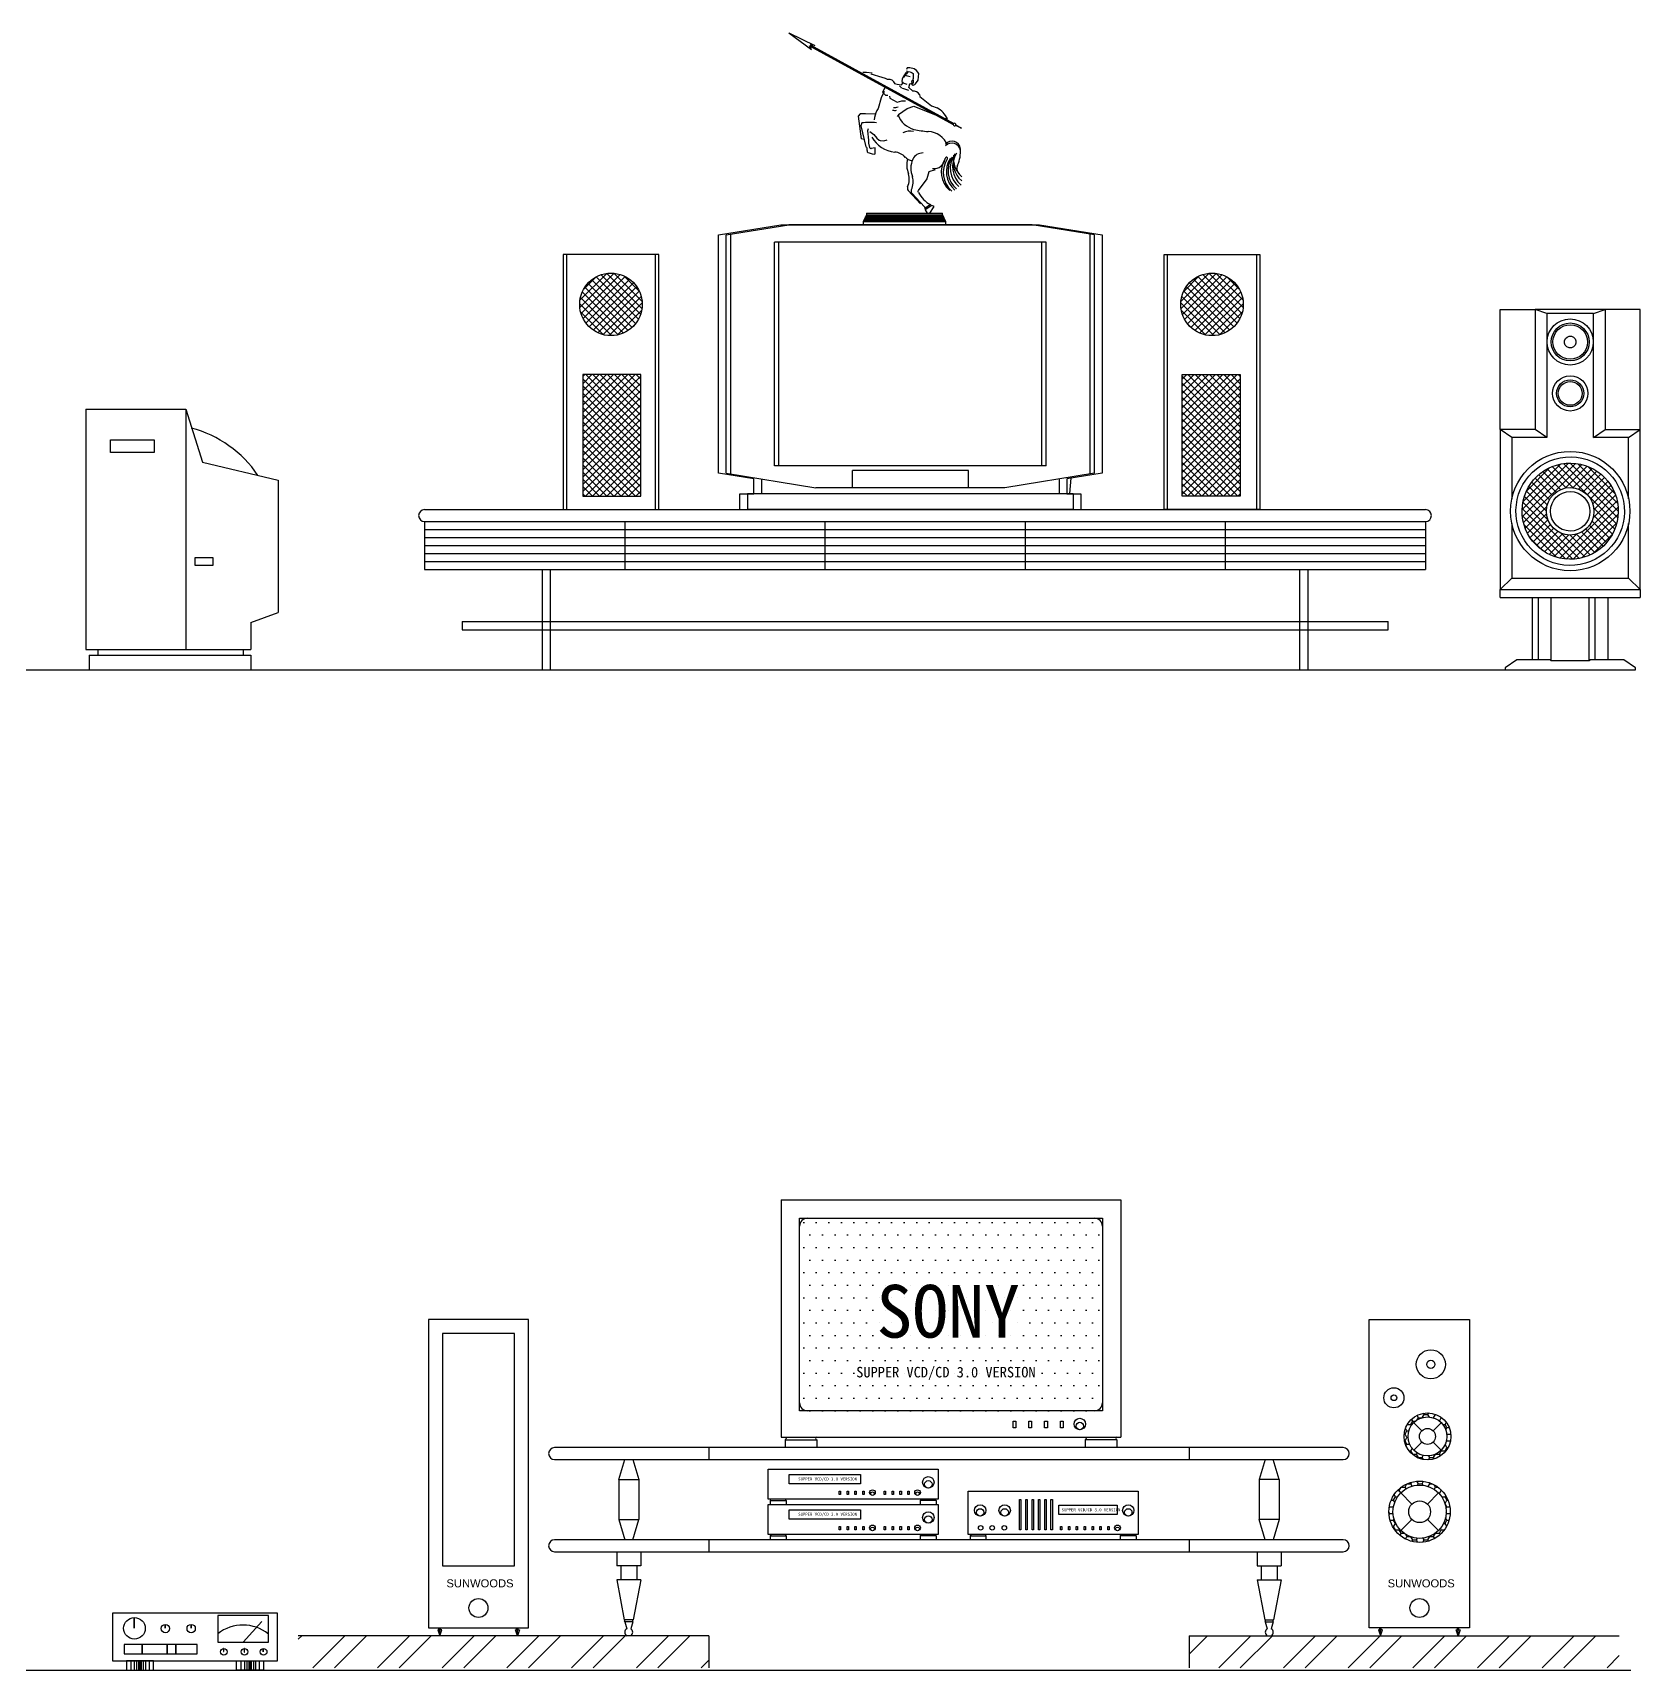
# Model space of a CAD drawing. Header units: millimetres. Extents: x 4513 to 24862, y 3359 to 11488.
# Drawn here: x 20847 to 24862, y 3380 to 7472 of the extents above; entities that cross this region are included whole.
import ezdxf

# ---------------------------------------------------------------- set-up
doc = ezdxf.new("R2010")
doc.units = ezdxf.units.MM
doc.layers.add('dwgmodels.com', color=169, linetype='Continuous')
doc.styles.get("Standard").update_dxf_attribs({"font": 'arial.ttf'})
doc.styles.add('STYLE1', font='SimSun.ttf')

msp = doc.modelspace()

# ---------------------------------------------------------------- hatches: boundary and pattern name
h = msp.add_hatch()
h.set_pattern_fill('ANSI31', color=256, scale=0.32, style=0)
h.set_pattern_definition([(45, (17028.1365, 9655.7101), (-0.71842049, 0.71842049), [])])
h.paths.add_polyline_path([(22929.7, 7016.4), (22921.6, 7000.4), (23127.1, 7000.4), (23119.1, 7016.4)])
h = msp.add_hatch()
h.set_pattern_fill('ANSI37', color=256, scale=4, style=0)
h.set_pattern_definition([(135, (22191.143, 5595.218), (8.98026, 8.98026), []), (45, (22191.143, 5595.218), (8.98026, -8.98026), [])])
edge = h.paths.add_edge_path()
edge.add_arc((22291.2, 6792.9), 78.1, 0, 360)
h.paths.add_polyline_path([(22365.6, 6617.7), (22220.8, 6617.7), (22220.8, 6313.8), (22365.6, 6313.8)])
h = msp.add_hatch()
h.set_pattern_fill('ANSI37', color=256, scale=4, style=0)
h.set_pattern_definition([(45, (23892.806, 5595.218), (-8.98026, 8.98026), []), (135, (23892.806, 5595.218), (-8.98026, -8.98026), [])])
edge = h.paths.add_edge_path()
edge.add_arc((23792.7, 6792.9), 78.1, 0, 360)
h.paths.add_polyline_path([(23718.4, 6617.7), (23863.1, 6617.7), (23863.1, 6313.8), (23718.4, 6313.8)])
h = msp.add_hatch()
h.set_pattern_fill('ANSI37', color=256, scale=4, style=0)
h.set_pattern_definition([(45, (17968.189, 4530.37), (-8.980256, 8.980256), []), (135, (17968.189, 4530.37), (-8.980256, -8.980256), [])])
edge = h.paths.add_edge_path()
edge.add_ellipse((24687.4, 6276.3), major_axis=(-1.9, -120.1), ratio=1, start_angle=0, end_angle=360)
edge = h.paths.add_edge_path(flags=17)
edge.add_ellipse((24687.3, 6275.9), major_axis=(-59.4, 0.5), ratio=1, start_angle=0, end_angle=360)
h = msp.add_hatch()
h.set_pattern_fill('DOTS', color=256, scale=19.760758, style=0)
h.set_pattern_definition([(0, (41955.46, -18432.385), (15.685102, 31.370204), [0, -31.370204])])
h.paths.add_polyline_path([(23518.7, 4489.8, 0.414214), (23498.9, 4509.6), (22782.1, 4509.6, 0.414214), (22762.3, 4489.8), (22762.3, 4048.5, 0.414214), (22782.1, 4028.7), (23498.9, 4028.7, 0.414214), (23518.7, 4048.5)])
h.paths.add_polyline_path([(22895.9, 4101.1), (23380.3, 4101.1), (23380.3, 4149), (22895.9, 4149)], flags=24)
h.paths.add_polyline_path([(22922.4, 4179.3), (23361.2, 4179.3), (23361.2, 4371.4), (22922.4, 4371.4)], flags=24)
h = msp.add_hatch()
h.set_pattern_fill('HONEY,_O', color=256, scale=3)
h.set_pattern_definition([(0, (40653.022, -3693.2985), (14.2875, 8.24889), [9.525, -19.05]), (120, (40653.022, -3693.2985), (-14.2874983, 8.248893), [9.525, -19.05]), (60, (40653.022, -3693.2985), (1.7e-06, 16.497783), [-19.05, 9.525])])
h.paths.add_polyline_path([(24389.4, 3964.5, 1), (24272.2, 3964.5, 1)])
h.paths.add_polyline_path([(24379.4, 3964.5, 1), (24282.2, 3964.5, 1)], flags=16)
h.paths.add_polyline_path([(24350.7, 3964.5, -1), (24310.9, 3964.5, -1)], flags=0)
h.paths.add_polyline_path([(24387.9, 3776.3, 1), (24234.6, 3776.3, 1)])
h.paths.add_polyline_path([(24377.9, 3776.3, 1), (24244.6, 3776.3, 1)], flags=16)
h.paths.add_polyline_path([(24338.5, 3776.3, -1), (24283.9, 3776.3, -1)], flags=0)
h = msp.add_hatch()
h.set_pattern_fill('ANSI32,_O', color=256, scale=12)
h.set_pattern_definition([(45, (40653.02, -3693.3), (-80.8223, 80.8223), []), (45, (40706.9, -3693.3), (-80.8223, 80.8223), [])])
h.paths.add_polyline_path([(21510, 3466.5), (21510, 3386.5), (22535.5, 3386.5), (22535.5, 3466.5)])
h.paths.add_polyline_path([(24810, 3386.5), (24810, 3466.5), (23735.5, 3466.5), (23735.5, 3386.5)])

# ---------------------------------------------------------------- linework, layer by layer
for p, q in [((22735.6, 7471.6), (22792.3, 7430.2)), ((22735.6, 7471.6), (22800.4, 7439.5)), ((22787, 7438.8), (23146.3, 7242)), ((22792.3, 7430.2), (22787, 7438.8)), ((22788.6, 7441.6), (23147.9, 7244.8)), ((22800.4, 7439.5), (22788.6, 7441.6)), ((22929.3, 7372.3), (22920.5, 7372)), ((22943.4, 7370.3), (22929.3, 7372.3)), ((22968.4, 7359.6), (22941.2, 7368.5)), ((23025, 7367), (23022.2, 7363)), ((23026.1, 7367.7), (23025, 7367)), ((23029.3, 7373.4), (23026.1, 7369.5)), ((23026.1, 7369.5), (23026.1, 7367.7)), ((23026.1, 7367.7), (23028.7, 7365.2)), ((23028.7, 7365.2), (23038.8, 7362.2)), ((23031.5, 7383.7), (23029.7, 7379.4)), ((23037.5, 7384.1), (23031.5, 7383.7)), ((23036.5, 7374.5), (23040, 7373.4)), ((23048.2, 7381.6), (23037.5, 7384.1)), ((23040, 7373.4), (23043.6, 7371.2)), ((23043.6, 7371.2), (23046.1, 7369.5)), ((23046.1, 7369.5), (23046.5, 7365.2)), ((23046.5, 7365.2), (23046.5, 7363.8)), ((23054.3, 7377.3), (23048.2, 7381.6)), ((23060, 7369.8), (23054.3, 7377.3)), ((23058.9, 7353.4), (23060, 7369.8)), ((22973.7, 7324.8), (22966.4, 7309.4)), ((22977.1, 7357.4), (22968.4, 7359.6)), ((22976.5, 7336), (22969.3, 7323.4)), ((22982.4, 7354.6), (22977.1, 7357.4)), ((22999.4, 7345.2), (23006.5, 7343.4)), ((23006.3, 7343.2), (23017, 7341.3)), ((23012, 7339), (23016.4, 7334.6)), ((23020.8, 7347), (23015.1, 7340.6)), ((23016.4, 7334.6), (23016, 7333.1)), ((23018.6, 7355.6), (23017.9, 7349.8)), ((23017.9, 7349.8), (23020.8, 7347)), ((23018.3, 7332.3), (23019.4, 7332.9)), ((23022.2, 7363), (23018.6, 7355.6)), ((23019.4, 7332.9), (23034.6, 7327.9)), ((23035.2, 7335.1), (23038.2, 7344.1)), ((23045.4, 7325.3), (23035.2, 7335.1)), ((23038.2, 7344.1), (23043.6, 7345.6)), ((23045.5, 7352.2), (23042.3, 7349.6)), ((23042.3, 7349.6), (23042.9, 7345.4)), ((23042.3, 7343.5), (23045.8, 7341)), ((23042.9, 7345.4), (23043.1, 7343.8)), ((23046.1, 7347), (23044.7, 7343.4)), ((23046.1, 7356.6), (23045.4, 7355.6)), ((23045.4, 7355.6), (23046.1, 7351.3)), ((23045.8, 7341), (23050.4, 7342.7)), ((23046.5, 7360.9), (23046.1, 7356.6)), ((23046.1, 7351.3), (23046.1, 7349.5)), ((23046.1, 7349.5), (23046.1, 7347)), ((23046.5, 7363.8), (23046.5, 7360.9)), ((23050.4, 7342.7), (23051.8, 7343.8)), ((23051.8, 7343.8), (23058.9, 7353.4)), ((22966.4, 7309.4), (22958.3, 7282.1)), ((22969.3, 7323.4), (22976.7, 7315.7)), ((22976.7, 7315.7), (22982.8, 7315.7)), ((22986.8, 7313.6), (22987.8, 7308.6)), ((22987.8, 7308.6), (23006.1, 7298.4)), ((23006.1, 7298.4), (23018.2, 7301.5)), ((23018.2, 7301.5), (23027.3, 7301.5)), ((23031.4, 7282.3), (23047.6, 7288.3)), ((23047.6, 7288.3), (23111.6, 7262.4)), ((23061.6, 7317.2), (23063.1, 7312.2)), ((23063.1, 7312.2), (23087.7, 7292.3)), ((23087.7, 7292.3), (23092, 7289.4)), ((23092, 7289.4), (23105.7, 7284)), ((22913.8, 7269.4), (22908.7, 7263.6)), ((22908.7, 7263.6), (22916.5, 7206.6)), ((22927.4, 7268.9), (22913.8, 7269.4)), ((22917.7, 7246.6), (22915.7, 7238.7)), ((22952.4, 7268.5), (22927.4, 7268.9)), ((22958.3, 7282.1), (22955.3, 7277.6)), ((23009.1, 7266.9), (23005.9, 7262.4)), ((23009.1, 7267.1), (23031.4, 7282.3)), ((23111.6, 7262.4), (23117.7, 7261.5)), ((23119, 7256.8), (23119, 7261.5)), ((23131.9, 7256.8), (23119, 7256.8)), ((22915.7, 7238.7), (22928.2, 7186.2)), ((22916.2, 7207.5), (22923.8, 7205.8)), ((22933.6, 7231.6), (22932.3, 7226.3)), ((22932.3, 7226.3), (22934.2, 7202.9)), ((22934.2, 7202.9), (22934.9, 7195.7)), ((22938.1, 7224.5), (22947.6, 7217.4)), ((22947.6, 7217.4), (22955.5, 7208.3)), ((22955.5, 7208.3), (22961.3, 7203.1)), ((22961.3, 7203.1), (22963.9, 7202.4)), ((22963.9, 7202.4), (22973, 7201.4)), ((22973, 7201.4), (22981.3, 7204.3)), ((23166.5, 7233), (23152.1, 7239.6)), ((23153, 7241.7), (23166.5, 7233)), ((22928.2, 7186.2), (22929.5, 7186.2)), ((22929.5, 7186), (22930.2, 7183.5)), ((22930.2, 7183.5), (22930.2, 7180.8)), ((22930.2, 7180.8), (22930.2, 7178.5)), ((22930.2, 7178.5), (22931.1, 7177.4)), ((22931.1, 7177.4), (22931.1, 7174.2)), ((22931.1, 7174.2), (22932.8, 7172.3)), ((22932.8, 7172.3), (22936.1, 7171.2)), ((22934.9, 7195.7), (22936.8, 7184.6)), ((22936.1, 7171.2), (22943.5, 7169.5)), ((22940, 7181.6), (22936.8, 7185.3)), ((22941.3, 7182.8), (22940, 7181.6)), ((22946.2, 7183.6), (22941.3, 7182.8)), ((22943.5, 7169.5), (22950.2, 7168.3)), ((22951.3, 7184.3), (22946.2, 7183.6)), ((22950.2, 7168.3), (22951.2, 7171)), ((22951.2, 7181.3), (22951.3, 7184.3)), ((22951.2, 7171), (22951.2, 7181.3)), ((23085.2, 7124), (23080.3, 7106.7)), ((23101, 7128.8), (23085.2, 7124)), ((23031.6, 7086.6), (23031.6, 7080.1)), ((23031.6, 7080.1), (23033.6, 7077.1)), ((23041.3, 7079.3), (23041.3, 7072.7)), ((23080.3, 7106.7), (23058.8, 7077.1)), ((23033.6, 7077.1), (23064.8, 7043.9)), ((23041.3, 7072.7), (23043.3, 7069.7)), ((23043.3, 7069.7), (23074.6, 7036.5)), ((23058.7, 7073.3), (23058.7, 7076.9)), ((23089.4, 7042.1), (23075.3, 7032.7)), ((23093, 7039.8), (23076, 7028.9)), ((23086.3, 7040.1), (23089.8, 7037.8)), ((23087.6, 7021.2), (23098.3, 7037.4)), ((23098.3, 7037.4), (23093, 7039.8)), ((22929.7, 7016.4), (22921.6, 7000.4)), ((22921.6, 7000.4), (23127.1, 7000.4)), ((22921.6, 7000.4), (22921.6, 6992.4)), ((22929.7, 7021.2), (23119.1, 7021.2)), ((22929.7, 7021.2), (22929.7, 7016.4)), ((22929.7, 7016.4), (23119.1, 7016.4)), ((23074.6, 7036.5), (23076, 7028.9)), ((23076, 7028.9), (23080.9, 7021.2)), ((23119.1, 7016.4), (23119.1, 7021.2)), ((23119.1, 7016.4), (23127.1, 7000.4)), ((23127.1, 7000.4), (23127.1, 6992.4)), ((22579.4, 6966.8), (22735.4, 6991.9)), ((22579.4, 6371.1), (22579.4, 6966.8)), ((22590.3, 6369.3), (22590.3, 6968.5)), ((23343, 6991.9), (22735.4, 6991.9)), ((22921.6, 6992.4), (23127.1, 6992.4)), ((23499, 6966.8), (23343, 6991.9)), ((23488.1, 6369.3), (23488.1, 6968.5)), ((23499, 6371.1), (23499, 6966.8)), ((23517.9, 6966.8), (23517.9, 6371.1)), ((23378.6, 6948.1), (22699.8, 6948.1)), ((22699.8, 6389.7), (22699.8, 6948.1)), ((22710.7, 6389.7), (22710.7, 6948.1)), ((23367.7, 6389.7), (23367.7, 6948.1)), ((23378.6, 6389.7), (23378.6, 6948.1)), ((22402.8, 6280.2), (22402.8, 6840.9)), ((23681.2, 6280.2), (23681.2, 6840.9)), ((24774.9, 6780.2), (24599.9, 6780.2)), ((24628.9, 6770.2), (24599.9, 6780.2)), ((24745.9, 6770.2), (24774.9, 6780.2)), ((20979.1, 6530.9), (21229.4, 6530.9)), ((20979.1, 6530.9), (20979.1, 5930.3)), ((21229.4, 6530.9), (21229.4, 5930.3)), ((21229.4, 6530.9), (21271.2, 6398.7)), ((24541.5, 6460.2), (24512.5, 6480.2)), ((24512.5, 6480.2), (24512.5, 6080.2)), ((24628.9, 6460.2), (24599.9, 6480.2)), ((24745.9, 6460.2), (24774.9, 6480.2)), ((24833.3, 6460.2), (24862.3, 6480.2)), ((24862.3, 6080.2), (24862.3, 6480.2)), ((21041, 6454.4), (21150, 6454.4)), ((21041, 6422.7), (21041, 6454.4)), ((21150, 6454.4), (21150, 6422.7)), ((21150, 6422.7), (21041, 6422.7)), ((21271.2, 6398.7), (21459.6, 6353.7)), ((23378.6, 6389.7), (22699.8, 6389.7)), ((21459.6, 6353.7), (21459.6, 6023.3)), ((22579.4, 6371.1), (22803.4, 6335)), ((22667.6, 6356.9), (22667.6, 6319.7)), ((23184.2, 6377.7), (22894.2, 6377.7)), ((22894.2, 6333.9), (22894.2, 6377.7)), ((23184.2, 6333.9), (23184.2, 6377.7)), ((23499, 6371.1), (23275, 6335)), ((23410.8, 6356.9), (23410.8, 6319.7)), ((23517.9, 6371.1), (23429.7, 6356.9)), ((23429.7, 6356.9), (23429.7, 6319.7)), ((23437.8, 6320.6), (23440.8, 6358.7)), ((23445.9, 6319.7), (22632.5, 6319.7)), ((22632.5, 6319.7), (22632.5, 6280.2)), ((23275, 6335), (22803.4, 6335)), ((23429.7, 6319.7), (23464.7, 6319.7)), ((23445.9, 6319.7), (23445.9, 6280.2)), ((23464.7, 6319.7), (23464.7, 6280.2)), ((21825.8, 6280.2), (24325.8, 6280.2)), ((23445.9, 6280.2), (22632.5, 6280.2)), ((23445.9, 6280.2), (22632.5, 6280.2)), ((22739.3, 6280.2), (23038.3, 6280.2)), ((23038.3, 6280.2), (22739.3, 6280.2)), ((21825.8, 6250.2), (24325.8, 6250.2)), ((21825.8, 6250.2), (21825.8, 6130.2)), ((21825.8, 6230.2), (24325.8, 6230.2)), ((22325.8, 6250.2), (22325.8, 6130.2)), ((22825.8, 6250.2), (22825.8, 6130.2)), ((23325.8, 6250.2), (23325.8, 6130.2)), ((23825.8, 6250.2), (23825.8, 6130.2)), ((24325.8, 6250.2), (24325.8, 6130.2)), ((21825.8, 6210.2), (24325.8, 6210.2)), ((21825.8, 6190.2), (24325.8, 6190.2)), ((21253, 6160.3), (21296.7, 6160.3)), ((21253, 6140.5), (21253, 6160.3)), ((21296.7, 6140.5), (21253, 6140.5)), ((21296.7, 6160.3), (21296.7, 6140.5)), ((21825.8, 6170.2), (24325.8, 6170.2)), ((21825.8, 6150.2), (24325.8, 6150.2)), ((21825.8, 6130.2), (24325.8, 6130.2)), ((22119.2, 6130.2), (22119.2, 5880.2)), ((22139.2, 6130.2), (22139.2, 5880.2)), ((24012.4, 5880.2), (24012.4, 6130.2)), ((24032.4, 5880.2), (24032.4, 6130.2)), ((24541.5, 6109.2), (24512.5, 6080.2)), ((24833.3, 6109.2), (24862.3, 6080.2)), ((24512.5, 6080.2), (24862.3, 6080.2)), ((24512.5, 6060.2), (24512.5, 6080.2)), ((24512.5, 6060.2), (24862.3, 6060.2)), ((24592.9, 5905.2), (24592.9, 6060.2)), ((24608.5, 5905.2), (24608.5, 6060.2)), ((24640.1, 5902.4), (24640.1, 6060.2)), ((24734.5, 5902.4), (24734.5, 6060.2)), ((24750.1, 5905.2), (24750.1, 6060.2)), ((24781.5, 6060.2), (24781.5, 5905.2)), ((24862.3, 6080.2), (24862.3, 6060.2)), ((21391.9, 5997.7), (21459.6, 6023.3)), ((21391.9, 5997.7), (21391.9, 5930.3)), ((21919.2, 6000.2), (24232.4, 6000.2)), ((21919.2, 6000.2), (21919.2, 5980.2)), ((21919.2, 5980.2), (24232.4, 5980.2)), ((24232.4, 5980.2), (24232.4, 6000.2)), ((20979.1, 5930.3), (21391.9, 5930.3)), ((20987.8, 5916.3), (21391.9, 5916.3)), ((20987.8, 5916.3), (20987.8, 5880.2)), ((21009.7, 5930.3), (21009.7, 5916.3)), ((21372.1, 5930.3), (21372.1, 5916.3)), ((21391.9, 5916.3), (21391.9, 5880.2)), ((20987.8, 5880.2), (21391.9, 5880.2)), ((22716.2, 4555.7), (23564.8, 4555.7)), ((22716.2, 4555.7), (22716.2, 3962.9)), ((23564.8, 4555.7), (23564.8, 3962.9)), ((22085.5, 4256.5), (21835.5, 4256.5)), ((21835.5, 4256.5), (21835.5, 3486.5)), ((22085.5, 3486.5), (22085.5, 4256.5)), ((22050.5, 4221.5), (21870.5, 4221.5)), ((21870.5, 4221.5), (21870.5, 3641.5)), ((22050.5, 3641.5), (22050.5, 4221.5)), ((24296.4, 3998.8), (24316.7, 3978.5)), ((24344.9, 3978.5), (24365.1, 3998.8)), ((22535.5, 3936.5), (22535.5, 3906.5)), ((22716.2, 3962.9), (23564.8, 3962.9)), ((22726.2, 3956.3), (22805.2, 3956.3)), ((22726.2, 3956.3), (22760.8, 3956.3)), ((23554.8, 3956.3), (23475.7, 3956.3)), ((23735.5, 3936.5), (23735.5, 3906.5)), ((24296.4, 3930.1), (24316.7, 3950.4)), ((24344.9, 3950.4), (24365.1, 3930.1)), ((22310.5, 3856.5), (22310.5, 3756.5)), ((22310.5, 3856.5), (22360.5, 3856.5)), ((22360.5, 3856.5), (22360.5, 3756.5)), ((23960.5, 3856.5), (23910.5, 3856.5)), ((23910.5, 3856.5), (23910.5, 3756.5)), ((23960.5, 3856.5), (23960.5, 3756.5)), ((24264.1, 3823.4), (24291.9, 3795.6)), ((24330.5, 3795.6), (24358.3, 3823.4)), ((22689, 3804.4), (22728.5, 3804.4)), ((22689, 3804.4), (22706.3, 3804.4)), ((23103.3, 3804.4), (23063.7, 3804.4)), ((22310.5, 3756.5), (22360.5, 3756.5)), ((23960.5, 3756.5), (23910.5, 3756.5)), ((24264.1, 3729.2), (24291.9, 3757)), ((24330.5, 3757), (24358.3, 3729.2)), ((22535.5, 3706.5), (22535.5, 3676.5)), ((22689, 3716.4), (22728.5, 3716.4)), ((22689, 3716.4), (22706.3, 3716.4)), ((23103.3, 3716.4), (23063.7, 3716.4)), ((23188.5, 3716.4), (23228, 3716.4)), ((23188.5, 3716.4), (23205.8, 3716.4)), ((23602.8, 3716.4), (23563.2, 3716.4)), ((23735.5, 3706.5), (23735.5, 3676.5)), ((21870.5, 3641.5), (22050.5, 3641.5)), ((22305.5, 3676.5), (22305.5, 3641.5)), ((22365.5, 3641.5), (22305.5, 3641.5)), ((22315.5, 3641.5), (22315.5, 3606.5)), ((22355.5, 3641.5), (22355.5, 3606.5)), ((22365.5, 3676.5), (22365.5, 3641.5)), ((23905.5, 3676.5), (23905.5, 3641.5)), ((23905.5, 3641.5), (23965.5, 3641.5)), ((23915.5, 3641.5), (23915.5, 3606.5)), ((23955.5, 3641.5), (23955.5, 3606.5)), ((23965.5, 3676.5), (23965.5, 3641.5)), ((22365.5, 3606.5), (22305.5, 3606.5)), ((22305.5, 3606.5), (22324.5, 3506.5)), ((22365.5, 3606.5), (22346.4, 3506.5)), ((23905.5, 3606.5), (23924.5, 3506.5)), ((23905.5, 3606.5), (23965.5, 3606.5)), ((23965.5, 3606.5), (23946.4, 3506.5)), ((21372.3, 3450.1), (21419, 3502.2)), ((21835.5, 3486.5), (22085.5, 3486.5)), ((21861.5, 3481.5), (21861.5, 3486.5)), ((21863.5, 3466.5), (21863.5, 3486.5)), ((21865.5, 3481.5), (21865.5, 3486.5)), ((22055.5, 3481.5), (22055.5, 3486.5)), ((22057.5, 3466.5), (22057.5, 3486.5)), ((22059.5, 3481.5), (22059.5, 3486.5)), ((22346.4, 3506.5), (22324.5, 3506.5)), ((22345.5, 3501.5), (22325.5, 3501.5)), ((22325.5, 3501.5), (22330.5, 3483.8)), ((22345.5, 3501.5), (22340.5, 3483.8)), ((23924.5, 3506.5), (23946.4, 3506.5)), ((23925.5, 3501.5), (23930.5, 3483.8)), ((23925.5, 3501.5), (23945.5, 3501.5)), ((23945.5, 3501.5), (23940.5, 3483.8)), ((24211.5, 3481.5), (24211.5, 3486.5)), ((24213.5, 3466.5), (24213.5, 3486.5)), ((24215.5, 3481.5), (24215.5, 3486.5)), ((24405.5, 3481.5), (24405.5, 3486.5)), ((24407.5, 3466.5), (24407.5, 3486.5)), ((24409.5, 3481.5), (24409.5, 3486.5)), ((22535.5, 3466.5), (21510, 3466.5)), ((22535.5, 3466.5), (22535.5, 3386.5)), ((23735.5, 3466.5), (24810, 3466.5)), ((23735.5, 3466.5), (23735.5, 3386.5)), ((21091.7, 3403.9), (21091.7, 3380.2)), ((21100.6, 3403.9), (21100.6, 3380.2)), ((21106.4, 3403.9), (21106.4, 3380.2)), ((21111.4, 3403.9), (21111.4, 3380.2)), ((21114.6, 3403.9), (21114.6, 3380.2)), ((21117.8, 3403.9), (21117.8, 3380.2)), ((21122.9, 3403.9), (21122.9, 3380.2)), ((21128.6, 3403.9), (21128.6, 3380.2)), ((21137.6, 3403.9), (21137.6, 3380.2)), ((21366.7, 3403.9), (21366.7, 3380.2)), ((21375.6, 3403.9), (21375.6, 3380.2)), ((21381.4, 3403.9), (21381.4, 3380.2)), ((21386.4, 3403.9), (21386.4, 3380.2)), ((21389.6, 3403.9), (21389.6, 3380.2)), ((21392.8, 3403.9), (21392.8, 3380.2)), ((21397.9, 3403.9), (21397.9, 3380.2)), ((21403.6, 3403.9), (21403.6, 3380.2)), ((21412.6, 3403.9), (21412.6, 3380.2))]:
    msp.add_line(p, q)
for points in [[(22613.1, 6280.2), (22613.1, 6319.7), (22648.1, 6319.7), (22648.1, 6356.9), (22559.9, 6371.1), (22559.9, 6966.8), (22715.9, 6991.9), (23361.8, 6991.9), (23517.9, 6966.8)], [(24833.3, 6307.2), (24833.3, 6460.2), (24745.9, 6460.2), (24745.9, 6770.2), (24628.9, 6770.2), (24628.9, 6460.2), (24541.5, 6460.2), (24541.5, 6307.2)], [(24541.5, 6245.7), (24541.5, 6109.2), (24833.3, 6109.2), (24833.3, 6245.7)], [(22310.5, 3856.5), (22325.5, 3906.5)], [(22345.5, 3906.5), (22360.5, 3856.5)], [(23925.5, 3906.5), (23910.5, 3856.5)], [(23960.5, 3856.5), (23945.5, 3906.5)], [(22310.5, 3756.5), (22325.5, 3706.5)], [(22345.5, 3706.5), (22360.5, 3756.5)], [(23925.5, 3706.5), (23910.5, 3756.5)], [(23960.5, 3756.5), (23945.5, 3706.5)]]:
    msp.add_lwpolyline(points)
for points in [[(22402.8, 6917.7), (22172, 6917.7), (22172, 6280.2), (22402.8, 6280.2)], [(22410.6, 6917.7), (22179.8, 6917.7), (22179.8, 6280.2), (22410.6, 6280.2)], [(23673.4, 6917.7), (23904.1, 6917.7), (23904.1, 6280.2), (23673.4, 6280.2)], [(23681.2, 6917.7), (23911.9, 6917.7), (23911.9, 6280.2), (23681.2, 6280.2)], [(24599.9, 6480.2), (24512.5, 6480.2), (24512.5, 6780.2), (24599.9, 6780.2)], [(24774.9, 6480.2), (24862.3, 6480.2), (24862.3, 6780.2), (24774.9, 6780.2)], [(22365.6, 6617.7), (22220.8, 6617.7), (22220.8, 6313.8), (22365.6, 6313.8)], [(23718.4, 6617.7), (23863.1, 6617.7), (23863.1, 6313.8), (23718.4, 6313.8)], [(24850.7, 5880.2), (24850.7, 5885.2), (24821.7, 5905.2), (24736.7, 5905.2), (24734.5, 5902.4), (24640.1, 5902.4), (24637.7, 5905.2), (24553.7, 5905.2), (24524.7, 5885.2), (24524.7, 5880.2)], [(22762.3, 4028.7), (22762.3, 4509.6), (23518.7, 4509.6), (23518.7, 4028.7)], [(24185.5, 4256.5), (24435.5, 4256.5), (24435.5, 3486.5), (24185.5, 3486.5)], [(23295.9, 4002.4), (23302.9, 4002.4), (23302.9, 3986.2), (23295.9, 3986.2)], [(23335.2, 4002.4), (23342.1, 4002.4), (23342.1, 3986.2), (23335.2, 3986.2)], [(23374.5, 4002.4), (23381.4, 4002.4), (23381.4, 3986.2), (23374.5, 3986.2)], [(23413.8, 4002.4), (23420.7, 4002.4), (23420.7, 3986.2), (23413.8, 3986.2)], [(23108.3, 3882.6), (23108.3, 3807.7), (22684, 3807.7), (22684, 3882.6)], [(22736.4, 3869.4), (22914.7, 3869.4), (22914.7, 3846), (22736.4, 3846)], [(22861.2, 3827.5), (22864.7, 3827.5), (22864.7, 3819.4), (22861.2, 3819.4)], [(22880.9, 3827.5), (22884.3, 3827.5), (22884.3, 3819.4), (22880.9, 3819.4)], [(22900.5, 3827.5), (22904, 3827.5), (22904, 3819.4), (22900.5, 3819.4)], [(22920.2, 3827.5), (22923.6, 3827.5), (22923.6, 3819.4), (22920.2, 3819.4)], [(22973.8, 3827.5), (22977.3, 3827.5), (22977.3, 3819.4), (22973.8, 3819.4)], [(22993.5, 3827.5), (22996.9, 3827.5), (22996.9, 3819.4), (22993.5, 3819.4)], [(23013.1, 3827.5), (23016.6, 3827.5), (23016.6, 3819.4), (23013.1, 3819.4)], [(23032.8, 3827.5), (23036.2, 3827.5), (23036.2, 3819.4), (23032.8, 3819.4)], [(23607.8, 3827.6), (23607.8, 3719.7), (23183.5, 3719.7), (23183.5, 3827.6)], [(23311.6, 3806.5), (23315.1, 3806.5), (23315.1, 3731.4), (23311.6, 3731.4)], [(23327.4, 3806.5), (23330.8, 3806.5), (23330.8, 3731.4), (23327.4, 3731.4)], [(23343.1, 3806.5), (23346.6, 3806.5), (23346.6, 3731.4), (23343.1, 3731.4)], [(23358.8, 3806.5), (23362.3, 3806.5), (23362.3, 3731.4), (23358.8, 3731.4)], [(23374.6, 3806.5), (23378, 3806.5), (23378, 3731.4), (23374.6, 3731.4)], [(23390.3, 3806.5), (23393.8, 3806.5), (23393.8, 3731.4), (23390.3, 3731.4)], [(23108.3, 3794.5), (23108.3, 3719.7), (22684, 3719.7), (22684, 3794.5)], [(22736.4, 3781.4), (22914.7, 3781.4), (22914.7, 3758), (22736.4, 3758)], [(23409.9, 3792.4), (23555.9, 3792.4), (23555.9, 3769), (23409.9, 3769)], [(22861.2, 3739.5), (22864.7, 3739.5), (22864.7, 3731.4), (22861.2, 3731.4)], [(22880.9, 3739.5), (22884.3, 3739.5), (22884.3, 3731.4), (22880.9, 3731.4)], [(22900.5, 3739.5), (22904, 3739.5), (22904, 3731.4), (22900.5, 3731.4)], [(22920.2, 3739.5), (22923.6, 3739.5), (22923.6, 3731.4), (22920.2, 3731.4)], [(22973.8, 3739.5), (22977.3, 3739.5), (22977.3, 3731.4), (22973.8, 3731.4)], [(22993.5, 3739.5), (22996.9, 3739.5), (22996.9, 3731.4), (22993.5, 3731.4)], [(23013.1, 3739.5), (23016.6, 3739.5), (23016.6, 3731.4), (23013.1, 3731.4)], [(23032.8, 3739.5), (23036.2, 3739.5), (23036.2, 3731.4), (23032.8, 3731.4)], [(23414.1, 3739.5), (23417.6, 3739.5), (23417.6, 3731.4), (23414.1, 3731.4)], [(23433.8, 3739.5), (23437.3, 3739.5), (23437.3, 3731.4), (23433.8, 3731.4)], [(23453.4, 3739.5), (23456.9, 3739.5), (23456.9, 3731.4), (23453.4, 3731.4)], [(23473.3, 3739.5), (23476.8, 3739.5), (23476.8, 3731.4), (23473.3, 3731.4)], [(23493, 3739.5), (23496.4, 3739.5), (23496.4, 3731.4), (23493, 3731.4)], [(23512.6, 3739.5), (23516.1, 3739.5), (23516.1, 3731.4), (23512.6, 3731.4)], [(23532.3, 3739.5), (23535.7, 3739.5), (23535.7, 3731.4), (23532.3, 3731.4)], [(21457.9, 3523.1), (21046.4, 3523.1), (21046.4, 3403.9), (21457.9, 3403.9)], [(21100.2, 3485.8), (21100.1, 3485.8), (21100.1, 3512), (21100.2, 3512)], [(21177.4, 3485), (21177.3, 3485), (21177.3, 3494.6), (21177.4, 3494.6)], [(21242.6, 3485), (21242.6, 3485), (21242.6, 3494.6), (21242.6, 3494.6)], [(21435.5, 3517.2), (21309.2, 3517.2), (21309.2, 3450.1), (21435.5, 3450.1)], [(21863.5, 3481.5), (21858.5, 3481.5), (21863.5, 3466.5), (21868.5, 3481.5)], [(22057.5, 3481.5), (22062.5, 3481.5), (22057.5, 3466.5), (22052.5, 3481.5)], [(24213.5, 3481.5), (24208.5, 3481.5), (24213.5, 3466.5), (24218.5, 3481.5)], [(24407.5, 3481.5), (24412.5, 3481.5), (24407.5, 3466.5), (24402.5, 3481.5)], [(21257.7, 3444.9), (21075.2, 3444.9), (21075.2, 3421.5), (21257.7, 3421.5)], [(21120.6, 3444.9), (21120.6, 3444.9), (21120.6, 3421.5), (21120.6, 3421.5)], [(21182.7, 3444.9), (21182.7, 3444.9), (21182.7, 3421.5), (21182.7, 3421.5)], [(21204.7, 3444.9), (21204.7, 3444.9), (21204.7, 3421.5), (21204.7, 3421.5)], [(21148.2, 3403.9), (21081, 3403.9), (21081, 3380.2), (21148.2, 3380.2)], [(21324.4, 3434.5), (21323.6, 3434.5), (21323.6, 3426.8), (21324.4, 3426.8)], [(21356, 3403.9), (21423.2, 3403.9), (21423.2, 3380.2), (21356, 3380.2)], [(21376, 3434.5), (21375.1, 3434.5), (21375.1, 3425.3), (21376, 3425.3)], [(21422.4, 3434.4), (21422.1, 3434.4), (21422.1, 3426), (21422.4, 3426)]]:
    msp.add_lwpolyline(points, close=True)
for points in [[(24120.5, 3906.5, 1), (24120.5, 3936.5), (22150.5, 3936.5, 1), (22150.5, 3906.5)], [(24120.5, 3676.5, 1), (24120.5, 3706.5), (22150.5, 3706.5, 1), (22150.5, 3676.5)]]:
    msp.add_lwpolyline(points, format="xyb", close=True)
for points in [[(22726.2, 3962.9, -0.850254), (22726.2, 3956.3), (22726.2, 3936.5)], [(22805.2, 3962.9, 0.850254), (22805.2, 3956.3), (22805.2, 3936.5)], [(23475.7, 3962.9, -0.850254), (23475.7, 3956.3), (23475.7, 3936.5)], [(23554.8, 3962.9, 0.850254), (23554.8, 3956.3), (23554.8, 3936.5)], [(22689, 3807.7, -0.850254), (22689, 3804.4), (22689, 3794.5)], [(22728.5, 3807.7, 0.850254), (22728.5, 3804.4), (22728.5, 3794.5)], [(23063.7, 3807.7, -0.850254), (23063.7, 3804.4), (23063.7, 3794.5)], [(23103.3, 3807.7, 0.850254), (23103.3, 3804.4), (23103.3, 3794.5)], [(22689, 3719.7, -0.850254), (22689, 3716.4), (22689, 3706.5)], [(22728.5, 3719.7, 0.850254), (22728.5, 3716.4), (22728.5, 3706.5)], [(23063.7, 3719.7, -0.850254), (23063.7, 3716.4), (23063.7, 3706.5)], [(23103.3, 3719.7, 0.850254), (23103.3, 3716.4), (23103.3, 3706.5)], [(23188.5, 3719.7, -0.850254), (23188.5, 3716.4), (23188.5, 3706.5)], [(23228, 3719.7, 0.850254), (23228, 3716.4), (23228, 3706.5)], [(23563.2, 3719.7, -0.850254), (23563.2, 3716.4), (23563.2, 3706.5)], [(23602.8, 3719.7, 0.850254), (23602.8, 3716.4), (23602.8, 3706.5)]]:
    msp.add_lwpolyline(points, format="xyb")
for centre, radius in [((22291.2, 6792.9), 78.1), ((23792.7, 6792.9), 78.1), ((24339.2, 4144.5), 36.3), ((24339.2, 4144.5), 10.1), ((24247, 4061), 25.1), ((24247, 4061), 7.11), ((23462.3, 3995.5), 14.2), ((24330.8, 3964.5), 58.6), ((24330.8, 3964.5), 48.6), ((23462.3, 3990.5), 9.23), ((24330.8, 3964.5), 19.9), ((23084, 3849.8), 14.2), ((23084, 3844.8), 9.23), ((24311.2, 3776.3), 76.6), ((22944.4, 3824), 7.12), ((22944.4, 3821.5), 4.62), ((23057, 3824), 7.12), ((23057, 3821.5), 4.62), ((24311.2, 3776.3), 66.6), ((23084, 3761.8), 14.2), ((23084, 3756.8), 9.23), ((23213.5, 3779.7), 14.2), ((23213.5, 3774.7), 9.23), ((23274.7, 3779.7), 14.2), ((23274.7, 3774.7), 9.23), ((23583.5, 3779.7), 14.2), ((23583.5, 3774.7), 9.23), ((24311.2, 3776.3), 27.3), ((22944.4, 3736), 7.12), ((22944.4, 3733.5), 4.62), ((23057, 3736), 7.12), ((23057, 3733.5), 4.62), ((23214.7, 3735.9), 5.6), ((23243.6, 3735.9), 5.6), ((23273.7, 3735.9), 5.6), ((23556.5, 3736), 7.12), ((23556.5, 3733.5), 4.62), ((21960.2, 3535.8), 23.7), ((24310.7, 3535.8), 23.7), ((21100.9, 3485), 27), ((21178.2, 3484.3), 10.4), ((21242.6, 3484.3), 10.4), ((21324.2, 3426.2), 8.31), ((21375.7, 3426.2), 8.31), ((21423.6, 3426.2), 8.31)]:
    msp.add_circle(centre, radius)
for centre, radius, start, end in [((23063.4, 7337.6), 46.7, 132.2457, 152.6296), ((23033.6, 7378.3), 4.39, 192.9416, 299.1632), ((22985.7, 7339.1), 16.2, 18.031, 102.054), ((23032.1, 7362.3), 19.1, 233.6649, 264.2849), ((23047.1, 7308.6), 16.9, 30.6856, 98.4199), ((22999, 7309.9), 25.3, 265.178, 291.8718), ((23073.4, 7226.8), 65.7, 27.1434, 60.5708), ((22937.5, 7098.2), 149.3, 83.5332, 97.5727), ((23019.2, 7247.8), 70.5, 155.0453, 174.9126), ((23000.2, 7302.9), 25.2, 257.644, 280.111), ((23062.7, 7285.8), 57.6, 199.8364, 255.0989), ((23149.9, 7242.6), 3.69, 188.7454, 305.764), ((23149.7, 7242), 3.36, 356.0006, 122.3208), ((23007.8, 7247.3), 74.3, 209.3502, 263.9521), ((23037.1, 7187.4), 38.4, 75.1628, 116.157), ((23102.2, 7471.4), 247.3, 257.3255, 265.7513), ((23080.4, 7168.8), 56.2, 22.7879, 86.5102), ((22997.1, 7134.4), 39.1, 41.1573, 85.8293), ((23048.3, 7180.5), 29.1, 220.1444, 260.6092), ((23070.4, 7143.6), 27.8, 89.3212, 154.8309), ((23129.2, 7157.7), 2.92, 314.8492, 188.3049), ((23142.9, 7179.2), 21.4, 7.5494, 138.0761), ((23142.9, 7174.7), 21.4, 7.5494, 138.0761), ((23193.4, 7127.5), 60.3, 146.2761, 229.8518), ((23199.2, 7133.3), 60.3, 146.2761, 229.8518), ((23204.9, 7137), 60.3, 146.2761, 229.8518), ((23206.2, 7147.8), 60.3, 159.1015, 229.8518), ((23206.6, 7158.1), 60.3, 172.6064, 229.8518), ((23080.2, 7175), 84.2, 335.8345, 4.8325), ((23085.4, 7141.9), 55.5, 164.715, 203.8862), ((22989.6, 7106.4), 46.8, 335.4872, 16.0468), ((23094.7, 7132.7), 54.5, 155.2894, 202.3073), ((23097.3, 7161.3), 29.3, 264.7427, 352.1183), ((23176.5, 7123.8), 60.3, 146.2761, 229.8518), ((23181.4, 7122.2), 60.3, 146.2761, 229.8518), ((23189.3, 7124.7), 60.3, 146.2761, 229.8518), ((23174.9, 7132.5), 19.6, 155.8345, 219.0385), ((22999.3, 7099), 46.8, 335.4872, 16.0468), ((23119.6, 7101.5), 66.6, 205.5416, 243.0481), ((21169.8, 6204.6), 288.7, 33.9185, 75.2808), ((21825.8, 6265.2), 15, 90, 270), ((24325.8, 6265.2), 15, 270, 90), ((22782.1, 4489.8), 19.8, 90, 180), ((23498.9, 4489.8), 19.8, 0, 90), ((22782.1, 4048.5), 19.8, 180, 270), ((23498.9, 4048.5), 19.8, 270, 0), ((21372, 3392.5), 100.7, 50.938, 128.609), ((22322.9, 3503.6), 3.31, 320.6101, 60.9585), ((22335.5, 3475.2), 10, 120, 240), ((22335.5, 3475.2), 10, 300, 60), ((22348, 3503.6), 3.31, 119.0415, 219.3899), ((23922.9, 3503.6), 3.31, 320.6101, 60.9585), ((23935.5, 3475.2), 10, 120, 240), ((23935.5, 3475.2), 10, 300, 60), ((23948, 3503.6), 3.31, 119.0415, 219.3899)]:
    msp.add_arc(centre, radius, start, end)
for centre, major_axis in [((24687.4, 6699), (0, -57.7)), ((24687.4, 6699), (-47.5, 0)), ((24687.4, 6699), (42.3, -8.8)), ((24687.4, 6699), (-3, -14.3)), ((24687.4, 6570.6), (0, -44.1)), ((24687.4, 6570.6), (0, -33.9)), ((24687.4, 6570.6), (-6, -29.1)), ((24687.4, 6276.4), (0, -149.1)), ((24687.4, 6276.3), (-135.5, 2.1)), ((24687.4, 6276.3), (-1.9, -120.1)), ((24687.3, 6275.9), (-59.4, 0.5)), ((24687.3, 6275.9), (-49.4, 0.4))]:
    msp.add_ellipse(centre, major_axis=major_axis, ratio=1)
at = {"layer": 'dwgmodels.com'}
for p, q in [((4513, 5880.2), (24839.2, 5880.2)), ((4513, 3380.2), (24839.2, 3380.2))]:
    msp.add_line(p, q, dxfattribs=at)

# ---------------------------------------------------------------- texts
at = {"style": 'STYLE1'}
for s, height, p in [('SONY', 131.74, (22954.4, 4211.3)), ('SUPPER VCD/CD 3.0 VERSION', 26.348, (22903.9, 4111.9)), ('SUPPER VCD/CD 3.0 VERSION', 7.5, (22759, 3854.4)), ('SUPPER VCD/CD 3.0 VERSION', 7.5, (22759, 3766.4)), ('SUPPER VCD/CD 3.0 VERSION', 7.5, (23417, 3777.4))]:
    msp.add_text(s, height=height, dxfattribs=at).set_placement(p)
for p in [(21880.3, 3587.4), (24231.3, 3587.4)]:
    msp.add_text('SUNWOODS', height=20).set_placement(p)

doc.saveas('drawing.dxf')
